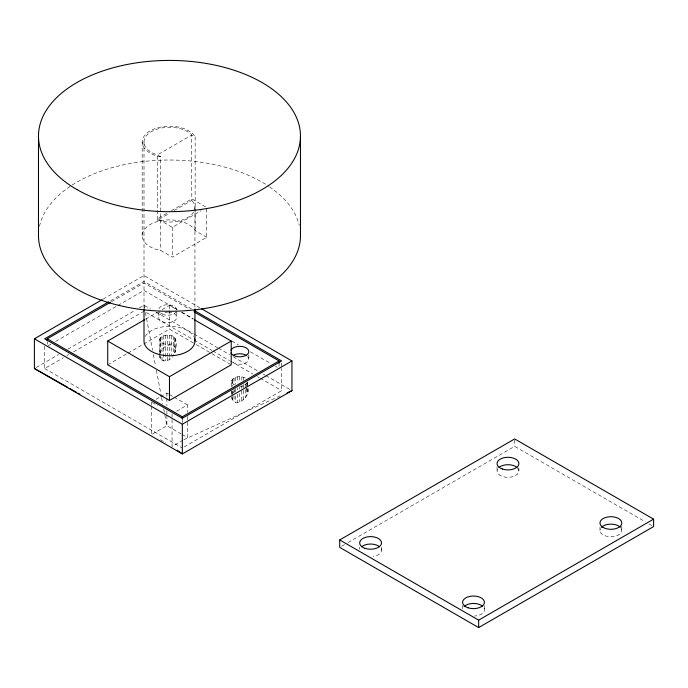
<?xml version="1.0" encoding="UTF-8"?>
<svg xmlns="http://www.w3.org/2000/svg" width="688" height="688" viewBox="0 0 688 688"><rect width="100%" height="100%" fill="white"/><g stroke="black" fill="none" stroke-linecap="round" stroke-linejoin="round"><path stroke-width="0.52" stroke-dasharray="3.44 2.58" d="M174.606 337.387L174.606 354.114C176.18 347.973 179.035 335.993 169.747 335.237C166.135 334.781 160.528 335.4 159.668 339.7C161.697 345.815 155.35 357.923 163.675 360.873C167.184 361.303 170.572 359.36 172.783 356.745M231.71 397.389C234.737 409.67 251.688 396.589 247.714 387.439M175.681 339.7C173.806 346.03 161.542 346.03 159.668 339.7M231.71 386.656C228.485 377.592 239.183 374.599 245.375 378.022M159.943 353.744C160.691 346.606 174.391 340.096 175.681 349.943M232.785 393.226L235.709 389.391M247.448 382.485L245.375 384.558L241.789 385.753L241.789 389.821M166.72 213.392L157.423 218.758L172.327 227.358L201.137 210.726M171.364 210.709L191.814 198.901L206.718 207.501L206.718 237.291L172.327 257.149L160.76 250.475L155.832 249.297A27.288 15.755 0 0 1 150.182 224.512A27.288 15.755 0 0 1 193.104 227.771L195.151 230.618L206.718 237.291M195.151 230.618L195.151 136.955L191.814 135.029L157.423 154.886L157.423 220.246L169.506 213.263M174.159 210.58L191.814 200.389L191.531 134.633A25.473 14.706 0 0 0 151.463 131.589A25.473 14.706 0 0 0 156.744 154.723L160.76 156.804L160.76 250.475M103.131 299.125L144.007 275.527L199.83 307.76M110.587 300.759L144.007 281.469L191.436 308.852M111.447 301.748L144.007 282.957L188.409 308.594M48.194 345.694L50.981 344.086M55.633 341.403L117.029 305.954M117.958 305.42L144.007 290.379L177.306 309.609M36.258 367.444L58.549 354.569M67.837 349.212L134.719 310.598M139.363 307.914L144.007 305.24L150.517 308.998M44.694 346.236L44.694 368.519L63.253 357.794M66.968 355.653L68.826 354.587M73.461 351.903L144.007 311.182L193.294 339.64M145.512 319.215L157.492 312.3M162.101 309.643L169.472 305.386L176.85 309.643M107.724 364.803L127.082 353.623M128.002 353.099L142.751 344.585M143.672 344.052L169.472 329.148L195.28 344.052M156.004 399.315L159.633 397.217M160.545 396.692L166.9 393.029L168.689 394.061M176.584 411.2L187.489 404.905L187.489 412.284M152.375 434.094L166.9 425.709L181.219 433.973M182.948 440.208L172.052 446.503L172.052 418.037M183.851 439.684L276.327 397.664M184.195 446.916L281.65 390.646L281.65 368.364M341.575 546.298L347.156 543.073M348.085 542.531L514.667 446.357L645.267 521.762M277.298 397.225L280.231 395.91M239.716 386.914L241.789 386.415L245.375 387.052M160.76 156.804L155.832 155.626A27.288 15.755 0 0 1 150.182 130.84A27.288 15.755 0 0 1 193.104 134.108L195.151 136.955M157.423 220.246L162.884 221.545A25.473 14.706 0 0 0 194.076 203.536L191.814 200.389M648.965 523.903L651.751 525.503M181.933 312.283L193.036 318.69M231.89 341.128L238.375 344.869M250.398 351.809L270.754 363.556M275.381 366.231L277.23 367.297M181.46 312.3L193.44 319.215M156.099 312.223L193.319 333.706M194.248 334.248L217.511 347.672M218.44 348.214L229.603 354.655M233.327 356.805L258.447 371.314M263.1 373.997L264.957 375.072M265.886 375.605L290.078 389.571M194.222 340.173L211.895 350.373M212.824 350.914L229.568 360.581M230.497 361.114L252.823 374.005M257.467 376.689L259.333 377.764M260.262 378.297L281.65 390.646M196.2 344.585L210.949 353.099M211.87 353.623L231.22 364.803M169.583 394.577L173.17 396.641M174.064 397.157L187.489 404.905M152.358 402.454L157.733 405.55M182.114 434.489L187.489 437.585L187.489 416.507M44.694 368.519L182.337 447.983M160.416 439.787L165.782 442.883M234.058 384.558L232.785 383.603L231.71 381.29M246.648 388.152L247.714 391.532M144.007 305.24L144.6 308.379M145.4 312.567L152.564 350.278M153.364 354.475L155.548 365.99M156.348 370.187L161.327 396.374M161.525 397.423L162.721 403.71M163.718 408.947L166.9 425.709L166.9 415.165M621.806 526.191L621.806 530.439M599.979 527.249L599.979 530.439M518.89 467.831L518.89 471.022M514.667 439.993L514.667 446.357M497.063 466.774L497.063 471.022M484.412 605.509L484.412 609.757M462.585 605.509L462.585 608.699M381.505 547.158L381.505 550.34M359.669 547.158L359.669 549.282M281.65 363.058L281.65 367.306M279.079 363.058L279.079 366.248M248.807 354.767L248.807 359.007M247.714 382.313L247.714 386.415M247.448 382.227L247.448 387.55M247.448 388.539L247.448 393.588M246.648 383.061L246.648 387.636M246.648 388.643L246.648 395.703M245.375 384.042L245.375 388.608M245.375 389.623L245.375 397.733M243.715 377.291L243.715 380.344M243.715 384.42L243.715 389.365M243.715 390.38L243.715 399.539M241.789 376.826L241.789 380.025M241.789 390.836L241.789 401.001M239.716 376.671L239.716 381.788M239.716 386.983L239.716 389.133M239.716 393.424L239.716 402.016M237.644 376.826L237.644 382.881M237.644 387.851L237.644 389.941M237.644 394.138L237.644 402.514M235.709 377.291L235.709 384.351M235.709 388.514L235.709 391.73M235.709 396.03L235.709 402.463M234.058 378.022L234.058 385.117M234.058 389.167L234.058 394.74M234.058 395.763L234.058 401.869M232.785 378.976L232.785 386.106M232.785 391.111L232.785 395.411M232.785 396.477L232.785 400.777M231.985 380.094L231.985 386.192M231.985 390.87L231.985 396.107M231.985 397.148L231.985 399.246M231.71 390.947L231.71 396.322M194.945 207.346L194.945 307.88M182.337 419.336L182.337 422.518M176.773 312.111L176.773 317.417M175.406 338.505L175.406 351.998M173.333 336.432L173.333 356.143M172.327 227.358L172.327 257.149M172.052 413.823L172.052 416.98M171.673 335.692L171.673 355.911M169.747 335.237L169.747 356.358M169.747 357.373L169.747 359.403M169.472 305.386L169.472 309.514M169.472 310.555L169.472 329.148M167.674 335.073L167.674 356.126M167.674 357.201L167.674 360.417M166.9 393.029L166.9 397.243M166.9 398.292L166.9 405.679M166.9 410.942L166.9 414.107M165.602 335.237L165.602 360.925M163.675 335.692L163.675 360.873M162.015 336.432L162.015 353.15M162.015 357.227L162.015 360.28M160.743 337.387L160.743 359.179M159.943 338.505L159.943 357.657M158.575 312.111L158.575 317.417M151.463 401.938L151.463 405.103M151.463 406.152L151.463 434.618M144.007 141.986L144.007 307.992M142.184 141.986L142.184 235.649M47.266 341.988L47.266 344.112M381.126 548.706A10.913 6.304 0 0 1 373.412 556.429M484.042 608.123A10.913 6.304 0 0 1 474.453 616.035M621.436 528.805A10.913 6.304 0 0 1 610.892 536.735A10.913 6.304 0 0 1 600.349 528.805M517.428 467.866A10.913 6.304 0 0 1 509.404 477.266A10.913 6.304 0 0 1 497.433 469.388M39.491 226.3A130.987 75.628 0 0 1 71.242 185.622M72.154 185.029A130.987 75.628 0 0 1 268.612 186.216M269.507 186.826A130.987 75.628 0 0 1 299.22 225.26M176.463 311.346A9.099 5.255 0 0 1 167.674 315.242A9.099 5.255 0 0 1 158.885 311.346M158.885 308.628A9.099 5.255 0 0 1 168.861 304.784A9.099 5.255 0 0 1 176.773 309.987M168.465 312.189A9.099 5.255 0 0 1 175.277 320.298A9.099 5.255 0 0 1 159.668 319.911A9.099 5.255 0 0 1 167.674 312.163M247.594 356.384A9.099 5.255 0 0 1 245.255 363.178A9.099 5.255 0 0 1 233.284 362.722M145.245 336.492A25.473 14.706 0 0 1 169.472 326.327A25.473 14.706 0 0 1 193.698 336.492"/><path stroke-width="1.03" d="M201.687 308.835L291.944 360.942L291.944 390.646L182.337 453.925L34.4 368.519L34.4 338.806L102.202 299.658M108.73 301.834L44.694 338.806L182.337 418.278L281.65 360.942L194.222 310.469M47.266 340.93L47.266 338.806L110.519 302.29M194.36 319.748L231.22 341.033L231.22 364.803L169.472 400.45L107.724 364.803L107.724 341.033L144.592 319.748M107.724 341.033L169.472 376.689L231.22 341.033M47.266 338.806L182.337 416.79L279.079 360.942L279.079 363.058M34.4 338.806L182.337 424.221L291.944 360.942M339.709 539.942L514.667 438.935L653.6 519.148L653.6 526.569L478.65 627.585L339.709 547.373L339.709 539.942L478.65 620.155L653.6 519.148M287.059 392.839L291.944 390.646M34.4 368.519L67.845 387.404M69.703 388.453L76.205 392.126M78.071 393.175L79.928 394.224M193.964 311.802L279.079 360.942M177.194 450.21L182.337 453.925L182.337 424.221M478.65 620.155L478.65 627.585M300.467 136.043L300.467 235.649A130.987 75.628 0 0 1 167.683 311.268A130.987 75.628 0 0 1 38.537 233.585M194.945 308.946L194.945 341.033M182.337 416.79L182.337 418.915M169.472 376.689L169.472 400.45M144.007 308.929L144.007 341.033A25.473 14.706 0 0 0 171.974 355.67A25.473 14.706 0 0 0 194.455 338.161M38.485 136.043L38.485 235.649M361.647 546.728A10.913 6.304 0 0 1 379.527 546.728M464.047 606.61A10.913 6.304 0 0 1 482.443 606.145M601.441 527.283A10.913 6.304 0 0 1 620.344 527.283M499.032 467.401A10.913 6.304 0 0 1 516.92 467.401M233.284 355.292A9.099 5.255 0 0 1 246.149 355.292M230.927 350.218A9.099 5.255 0 0 1 244.928 347.277A9.099 5.255 0 0 1 244.928 355.885A9.099 5.255 0 0 1 230.927 352.944M502.515 469.053A10.913 6.304 0 0 0 518.89 463.592A10.913 6.304 0 0 0 502.515 458.131A10.913 6.304 0 0 0 502.515 469.053M468.046 607.788A10.913 6.304 0 0 0 484.412 602.327A10.913 6.304 0 0 0 468.046 596.874A10.913 6.304 0 0 0 468.046 607.788M603.17 527.464A10.913 6.304 0 0 0 621.436 524.643A10.913 6.304 0 0 0 608.063 516.92A10.913 6.304 0 0 0 603.17 527.464M365.13 548.37A10.913 6.304 0 0 0 381.505 542.909A10.913 6.304 0 0 0 365.13 537.457A10.913 6.304 0 0 0 365.13 548.37M76.85 189.518A130.987 75.628 0 0 0 296.003 155.617A130.987 75.628 0 0 0 135.57 62.995A130.987 75.628 0 0 0 76.85 189.518"/></g></svg>
